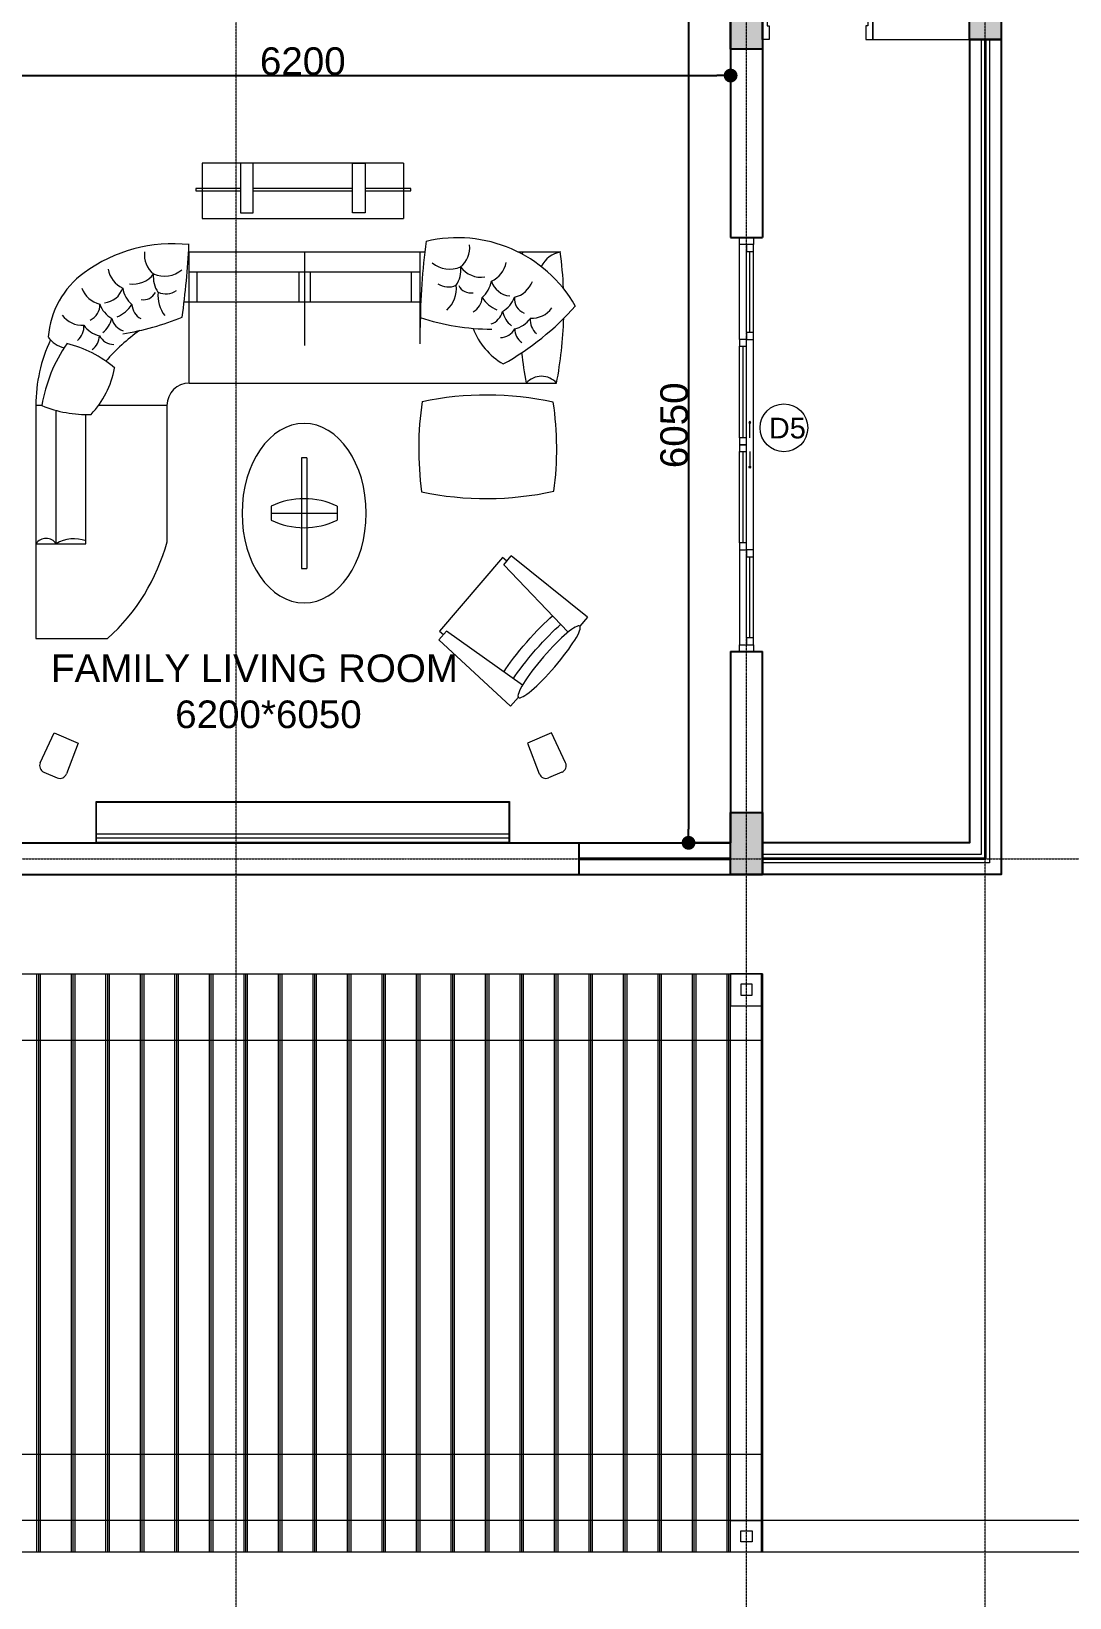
# Model space of a CAD drawing. Header units: millimetres. Extents: x -425671 to 598394, y -194194 to 343585.
# Drawn here: x 51402 to 58926, y 100297 to 111645 of the extents above; entities that cross this region are included whole.
import ezdxf

# ---------------------------------------------------------------- set-up
doc = ezdxf.new("R2010")
doc.units = ezdxf.units.MM
for name, pattern in [('ACAD_ISO10W100', [18, 12, -3, 0, -3]), ('DOT3', [0.06, 0, -0.06]), ('HIDDEN', [9.525, 6.35, -3.175])]:
    doc.linetypes.add(name, pattern=pattern)
for name, color, linetype, lineweight in [('150mm Wall', 250, 'Continuous', 13), ('230mm Wall', 250, 'Continuous', 25), ('Bathroom Door', 250, 'Continuous', 9), ('Centre line', 30, 'Continuous', 9), ('Column', 250, 'Continuous', 25), ('Door', 250, 'Continuous', 15), ('Furniture', 250, 'Continuous', 5), ('Glass', 4, 'Continuous', 5), ('Hidden', 250, 'Continuous', 5), ('Railing', 250, 'Continuous', 9), ('S-DIM', 30, 'Continuous', 13), ('TEXT', 30, 'DOT3', 9)]:
    doc.layers.add(name, color=color, linetype=linetype, lineweight=lineweight)
doc.layers.add('Slab', color=250, linetype='Continuous')
doc.styles.get("Standard").update_dxf_attribs({"font": 'arial.ttf'})
doc.dimstyles.new('ISO-25', dxfattribs={"dimtxt": 200, "dimasz": 180, "dimexe": 1.25, "dimexo": 0.625, "dimtad": 1, "dimtxsty": 'Standard', "dimblk": 'DOT', "dimcen": 2.5, "dimadec": 0, "dimazin": 0, "dimtfac": 1, "dimtmove": 0, "dimatfit": 3, "dimfxl": 0, "dimarcsym": 0})

# ---------------------------------------------------------------- blocks, each defined once
blk = doc.blocks.new('TV Unit')
at = {"layer": 'Furniture', "linetype": 'Continuous'}
for p, q in [((3474260, 840157), (3474560, 840157)), ((3474260, 837162), (3474260, 840157)), ((3474264, 840153), (3474556, 840153)), ((3474264, 837166), (3474264, 840153)), ((3474294, 837166), (3474294, 840153)), ((3474324, 837166), (3474324, 840153)), ((3474556, 840153), (3474556, 837166)), ((3474560, 840157), (3474560, 837162)), ((3474560, 837162), (3474260, 837162)), ((3474556, 837166), (3474264, 837166))]:
    blk.add_line(p, q, dxfattribs=at)
blk = doc.blocks.new('Living Room Fur')
at = {"layer": 'Furniture'}
for p, q in [((3481041, 842089), (3482501, 842089)), ((3481041, 842086), (3481041, 841686)), ((3481411, 842086), (3481319, 842086)), ((3481319, 842086), (3481319, 841727)), ((3481411, 841727), (3481411, 842086)), ((3482130, 841727), (3482130, 842086)), ((3482130, 842086), (3482222, 842086)), ((3482222, 842086), (3482222, 841727)), ((3482501, 842086), (3482501, 841686)), ((3481319, 841902), (3480996, 841902)), ((3480996, 841902), (3480996, 841886)), ((3480996, 841886), (3481319, 841886)), ((3482130, 841902), (3481411, 841902)), ((3481411, 841886), (3482130, 841886)), ((3482554, 841902), (3482222, 841902)), ((3482222, 841886), (3482554, 841886)), ((3482554, 841886), (3482554, 841902)), ((3481319, 841727), (3481411, 841727)), ((3482222, 841727), (3482130, 841727)), ((3481041, 841686), (3482501, 841686)), ((3482621, 841079), (3480911, 841079)), ((3483218, 839228), (3482760, 838696)), ((3483248, 839202), (3483218, 839228)), ((3483227, 839177), (3483281, 839240)), ((3483834, 838797), (3483281, 839240)), ((3483692, 838688), (3483227, 839177)), ((3483834, 838797), (3483777, 838731)), ((3482757, 838633), (3482811, 838696)), ((3482760, 838696), (3482789, 838670)), ((3483361, 838303), (3482811, 838696)), ((3483276, 838151), (3482757, 838633)), ((3483332, 838216), (3483276, 838151)), ((3479867, 837742), (3479968, 837958)), ((3479968, 837958), (3480143, 837883)), ((3480143, 837883), (3480057, 837661)), ((3483573, 837958), (3483399, 837883)), ((3483399, 837883), (3483484, 837661)), ((3483674, 837742), (3483573, 837958)), ((3479893, 837674), (3479991, 837633)), ((3483648, 837674), (3483550, 837633))]:
    blk.add_line(p, q, dxfattribs=at)
for points in [[(3480948, 841443), (3482654, 841443)], [(3480948, 840493), (3480948, 841443)], [(3481784, 840765), (3481784, 841443)], [(3482621, 840777), (3482621, 841443)], [(3483331, 841443), (3483636, 841443)], [(3482621, 841296), (3480948, 841296)], [(3481005, 841079), (3481005, 841296)], [(3481745, 841079), (3481745, 841296)], [(3481827, 841079), (3481827, 841296)], [(3482558, 841079), (3482558, 841296)], [(3480948, 840493), (3483609, 840493)], [(3479836, 840331), (3479836, 838643)], [(3479880, 840331), (3479836, 840331)], [(3479836, 839329), (3480199, 839329), (3480199, 840266)], [(3479983, 839329), (3479983, 840296)], [(3480786, 840331), (3480290, 840331)], [(3480786, 840331), (3480786, 839343)], [(3481760, 839951), (3481760, 839149)], [(3481800, 839951), (3481800, 839149)], [(3481541, 839600), (3481541, 839500)], [(3482019, 839600), (3482019, 839500)], [(3481541, 839550), (3482019, 839550)], [(3479836, 838643), (3480356, 838643)]]:
    blk.add_lwpolyline(points, dxfattribs=at)
at = {"layer": 'Furniture', "color": 33}
for centre, radius, start, end in [((3480829, 840412), 1090, 83.8448, 126.1666), ((3474400, 841834), 6554, 352.4309, 357.0394), ((3487305, 840885), 4684, 172.2097, 179.8643), ((3482890, 840560), 986, 29.8982, 103.2641), ((3480805, 841425), 183, 174.0891, 230.4998), ((3480948, 840331), 1112, 90, 90.2768), ((3486294, 841051), 2958, 172.3833, 172.6784), ((3480704, 841051), 2958, 2.4581, 7.6167), ((3480563, 840775), 640, 126.1666, 175.3397), ((3482255, 842370), 1990, 299.1051, 318.5088), ((3480137, 842854), 2031, 279.2975, 291.973), ((3483133, 842488), 1604, 251.3877, 270.2038), ((3480704, 841051), 2958, 349.1268, 358.2883), ((3480094, 840952), 211, 216.5635, 255.2435), ((3481380, 839755), 1371, 125.2967, 139.1703), ((3483473, 841067), 502, 200.7828, 240.1495), ((3480948, 840331), 1112, 154.696, 180), ((3480965, 840152), 1100, 145.3109, 170.6505), ((3479877, 839995), 805, 48.7931, 76.7791), ((3486294, 841051), 2958, 186.5686, 190.8732), ((3479741, 840729), 678, 316.927, 349.0543), ((3480948, 840331), 162, 90, 180), ((3483099, 838136), 2270, 77.6429, 101.8), ((3480206, 841113), 848, 247.3645, 272.059), ((3484923, 840017), 2313, 171.5119, 187.747), ((3481297, 840017), 2313, 352.3692, 8.3724), ((3483099, 841926), 2270, 258.0911, 282.4648), ((3479395, 839715), 1440, 311.8539, 345.0449), ((3479913, 837720), 50, 154.9962, 246.9711), ((3480011, 837679), 50, 246.9711, 338.9461), ((3483531, 837679), 50, 201.0539, 293.0289), ((3483629, 837720), 50, 293.0289, 25.0038)]:
    blk.add_arc(centre, radius, start, end, dxfattribs=at)
at = {"layer": 'Furniture', "color": 253}
for centre, radius, start, end in [((3482797, 841475), 183, 309.5002, 5.9109), ((3483677, 841245), 202, 101.5319, 152.5591), ((3480540, 841348), 183, 189.6534, 246.0641), ((3480543, 841391), 181, 260.663, 323.8425), ((3480885, 841261), 198, 173.4725, 213.809), ((3480768, 841466), 198, 246.5785, 309.8004), ((3482835, 841516), 198, 230.1996, 293.4215), ((3482717, 841312), 198, 326.191, 6.5275), ((3483060, 841441), 181, 216.1575, 279.337), ((3483063, 841398), 183, 293.9359, 350.3466), ((3480341, 841243), 183, 200.1981, 256.6088), ((3480319, 841227), 153, 274.9389, 342.73), ((3480661, 841212), 198, 189.0368, 229.3733), ((3480778, 841276), 137, 245.5985, 303.9102), ((3482825, 841326), 137, 236.0898, 294.4015), ((3482675, 841177), 208, 311.67, 6.6727), ((3482988, 841246), 100, 207.995, 278.8967), ((3482941, 841263), 198, 310.6267, 350.9632), ((3483283, 841277), 153, 197.27, 265.0611), ((3483262, 841293), 183, 283.3912, 339.8019), ((3480185, 841055), 114, 292.4757, 5.2584), ((3480485, 841132), 198, 199.5815, 239.918), ((3480339, 841184), 228, 292.1176, 327.6716), ((3480657, 841069), 125, 183.0564, 241.1266), ((3480614, 841196), 100, 261.1033, 332.005), ((3480958, 841128), 238, 174.4345, 217.8996), ((3482945, 841119), 125, 298.8734, 356.9436), ((3483263, 841235), 228, 212.3284, 247.8824), ((3483117, 841182), 198, 300.082, 340.4185), ((3483417, 841105), 114, 174.7416, 247.5243), ((3480175, 841094), 183, 216.2452, 272.6559), ((3480209, 841000), 181, 308.4197, 347.5273), ((3480507, 840990), 125, 193.601, 251.6713), ((3483095, 841040), 125, 288.3287, 346.399), ((3483394, 841050), 181, 192.4727, 231.5803), ((3483258, 841077), 198, 284.035, 324.3714), ((3483550, 840951), 132, 175.2845, 229.1413), ((3483427, 841145), 183, 267.3441, 323.7548), ((3480052, 840901), 132, 310.8587, 4.7155), ((3480344, 841027), 198, 215.6286, 255.965), ((3480178, 840834), 118, 304.1006, 0.683), ((3480405, 840897), 125, 209.6481, 267.7183), ((3483197, 840947), 125, 272.2817, 330.3519), ((3483424, 840884), 118, 179.317, 235.8994), ((3483499, 840394), 148, 41.9618, 138.0382), ((3481780, 839100), 851, 88.6536, 91.3464), ((3481780, 839100), 555, 64.4227, 115.5773), ((3481780, 840000), 555, 244.4227, 295.5773), ((3479910, 839279), 88.6, 34.101, 145.899), ((3480112, 839116), 249, 69.454, 121.2069), ((3481780, 840000), 851, 268.6536, 271.3464)]:
    blk.add_arc(centre, radius, start, end, dxfattribs=at)
at = {"layer": 'Furniture', "color": 33, "extrusion": (0, 0, -1)}
for centre, major_axis, ratio in [((3481780, 839550), (0, 650), 0.692308), ((3483555, 838473), (222, 258), 0.159059)]:
    blk.add_ellipse(centre, major_axis=major_axis, ratio=ratio, dxfattribs=at)
for centre, start_param, end_param in [((3483419, 838581), 3.822771, 5.656083), ((3483484, 838525), 3.8581, 5.615488)]:
    blk.add_ellipse(centre, major_axis=(222, 257), ratio=0.125961, start_param=start_param, end_param=end_param, dxfattribs=at)
at = {"layer": 'Railing', "rotation": 90}
blk.add_blockref('TV Unit', (4320429, -2637099), dxfattribs=at)
blk = doc.blocks.new('Sliding door')
at = {"layer": 'Door'}
for p, q in [((29850796, 12200755), (29850108, 12200755)), ((29850846, 12200755), (29851508, 12200755)), ((29850846, 12200730), (29851508, 12200730)), ((29851608, 12200755), (29852271, 12200755)), ((29851608, 12200730), (29852271, 12200730)), ((29852321, 12200755), (29853008, 12200755)), ((29850158, 12200705), (29850746, 12200705)), ((29850158, 12200680), (29850746, 12200680)), ((29850158, 12200655), (29850746, 12200655)), ((29850796, 12200655), (29852321, 12200655)), ((29850846, 12200705), (29851508, 12200705)), ((29851508, 12200680), (29851401, 12200680)), ((29851608, 12200705), (29852271, 12200705)), ((29851608, 12200680), (29851716, 12200680)), ((29852371, 12200705), (29852958, 12200705)), ((29852371, 12200680), (29852958, 12200680)), ((29852371, 12200655), (29852958, 12200655))]:
    blk.add_line(p, q, dxfattribs=at)
for points in [[(29850108, 12200655), (29850058, 12200655), (29850058, 12200755), (29850108, 12200755)], [(29850796, 12200705), (29850846, 12200705), (29850846, 12200755), (29850796, 12200755)], [(29851508, 12200705), (29851558, 12200705), (29851558, 12200755), (29851508, 12200755)], [(29851558, 12200705), (29851608, 12200705), (29851608, 12200755), (29851558, 12200755)], [(29852271, 12200705), (29852321, 12200705), (29852321, 12200755), (29852271, 12200755)], [(29853058, 12200655), (29853008, 12200655), (29853008, 12200755), (29853058, 12200755)], [(29850108, 12200655), (29850158, 12200655), (29850158, 12200705), (29850108, 12200705)], [(29850746, 12200655), (29850796, 12200655), (29850796, 12200705), (29850746, 12200705)], [(29851388, 12200680), (29851401, 12200688), (29851401, 12200673)], [(29851729, 12200680), (29851716, 12200688), (29851716, 12200673)], [(29852321, 12200655), (29852371, 12200655), (29852371, 12200705), (29852321, 12200705)], [(29852958, 12200655), (29853008, 12200655), (29853008, 12200705), (29852958, 12200705)]]:
    blk.add_lwpolyline(points, close=True, dxfattribs=at)
blk = doc.blocks.new('Door1')
at = {"layer": 'Bathroom Door'}
for p, q in [((1900.586, 444.886), (1899.856, 444.886)), ((1900.586, 444.846), (1899.857, 444.846))]:
    blk.add_line(p, q, dxfattribs=at)
for points in [[(1900.736, 444.921), (1900.586, 444.921), (1900.586, 444.886), (1900.636, 444.886), (1900.636, 444.871), (1900.736, 444.871), (1900.736, 444.921)], [(1900.586, 444.886), (1900.586, 444.846)], [(1900.736, 444.121), (1900.586, 444.121), (1900.586, 444.156), (1900.636, 444.156), (1900.636, 444.171), (1900.736, 444.171), (1900.736, 444.121)]]:
    blk.add_lwpolyline(points, dxfattribs=at)
at = {"layer": 'Bathroom Door', "linetype": 'HIDDEN', "ltscale": 20}
blk.add_arc((1900.586, 444.886), 0.73, 180, 270, dxfattribs=at)
blk = doc.blocks.new('_Dot')
at = {"color": 0, "linetype": 'ByBlock', "lineweight": -2}
blk.add_line((-0.5, 0), (-1, 0), dxfattribs=at)
at = {"color": 0, "linetype": 'ByBlock', "const_width": 0.5}
blk.add_lwpolyline([(-0.25, 0, 1), (0.25, 0, 1)], format="xyb", close=True, dxfattribs=at)
blk = doc.blocks.new('*D222')
at = {"layer": 'Defpoints', "color": 0, "transparency": 16777216}
for p in [(56469, 111816), (56164, 105766), (56469, 105766)]:
    blk.add_point(p, dxfattribs=at)
at = {"layer": 'S-DIM', "color": 0, "lineweight": -2, "transparency": 16777216}
for p, q in [((56468, 111816), (56162, 111816)), ((56164, 111716), (56164, 105866)), ((56468, 105766), (56162, 105766))]:
    blk.add_line(p, q, dxfattribs=at)
at = {"layer": 'S-DIM', "color": 0, "lineweight": -2, "transparency": 16777216, "xscale": 100, "yscale": 100, "zscale": 100}
for p, rotation in [((56164, 111816), 90), ((56164, 105766), 270)]:
    blk.add_blockref('_Dot', p, dxfattribs=dict(at, rotation=rotation))
at = {"layer": 'S-DIM', "color": 0, "transparency": 16777216, "insert": (56061, 108791), "char_height": 200, "attachment_point": 5, "rotation": 90}
blk.add_mtext('6050', dxfattribs=at)
blk = doc.blocks.new('*D223')
at = {"layer": 'Defpoints', "color": 0, "transparency": 16777216}
for p in [(50269, 111816), (56469, 111816), (56469, 111325)]:
    blk.add_point(p, dxfattribs=at)
at = {"layer": 'S-DIM', "color": 0, "lineweight": -2, "transparency": 16777216}
for p, q in [((50269, 111815), (50269, 111324)), ((56469, 111815), (56469, 111324)), ((50369, 111325), (56369, 111325))]:
    blk.add_line(p, q, dxfattribs=at)
at = {"layer": 'S-DIM', "color": 0, "lineweight": -2, "transparency": 16777216, "xscale": 100, "yscale": 100, "zscale": 100, "rotation": 180}
blk.add_blockref('_Dot', (50269, 111325), dxfattribs=at)
at = {"layer": 'S-DIM', "color": 0, "lineweight": -2, "transparency": 16777216, "xscale": 100, "yscale": 100, "zscale": 100}
blk.add_blockref('_Dot', (56469, 111325), dxfattribs=at)
at = {"layer": 'S-DIM', "color": 0, "transparency": 16777216, "insert": (53369, 111428), "char_height": 200, "attachment_point": 5}
blk.add_mtext('6200', dxfattribs=at)
blk = doc.blocks.new('d5')
at = {"layer": 'TEXT', "linetype": 'Continuous'}
blk.add_circle((543698, -501410), 173, dxfattribs=at)
at = {"layer": 'TEXT', "linetype": 'Continuous', "insert": (543589, -501337), "char_height": 150, "attachment_point": 1}
blk.add_mtext_dynamic_manual_height_columns('D5', width=1729.98, gutter_width=12.5, heights=[0], dxfattribs=at)

msp = doc.modelspace()

# ---------------------------------------------------------------- hatches: boundary and pattern name
at = {"layer": 'Column', "transparency": 33554687}
h = msp.add_hatch(color=256, dxfattribs=at)
h.dxf.hatch_style = 1
h.paths.add_polyline_path([(56469.03, 105535.995), (56699.03, 105535.995), (56699.03, 105985.995), (56469.03, 105985.995)])
h.paths.add_polyline_path([(50039.03, 105535.995), (50269.03, 105535.995), (50269.03, 105985.995), (50039.03, 105985.995)])
h.paths.add_polyline_path([(45614.03, 105535.995), (45844.03, 105535.995), (45844.03, 105985.995), (45614.03, 105985.995)])
h.paths.add_polyline_path([(45614.03, 111366.016), (45844.03, 111366.016), (45844.03, 111816.016), (45614.03, 111816.016)])
h.paths.add_polyline_path([(49819.03, 111586.016), (50269.03, 111586.016), (50269.03, 111816.016), (49819.03, 111816.016)])
h.paths.add_polyline_path([(56699.03, 111966.016), (56469.03, 111966.016), (56469.03, 111516.016), (56699.03, 111516.016)])
h.paths.add_polyline_path([(58199.03, 111586.016), (58429.03, 111586.016), (58429.03, 111816.016), (58199.03, 111816.016)])
h.paths.add_polyline_path([(58199.03, 114626.016), (58429.03, 114626.016), (58429.03, 114856.016), (58199.03, 114856.016)])
h.paths.add_polyline_path([(56699.03, 114626.016), (56699.03, 114856.016), (56249.03, 114856.016), (56249.03, 114626.016)])
h.paths.add_polyline_path([(53219.03, 114626.016), (53219.03, 114856.016), (52769.03, 114856.016), (52769.03, 114626.016)])
h.paths.add_polyline_path([(50269.03, 114626.016), (50269.03, 114856.016), (49819.03, 114856.016), (49819.03, 114626.016)])
h.paths.add_polyline_path([(46959.03, 114856.016), (46959.03, 114626.016), (47409.03, 114626.016), (47409.03, 114856.016)])
h.paths.add_polyline_path([(44109.03, 117696.016), (44339.03, 117696.016), (44339.03, 117926.016), (44109.03, 117926.016)])
h.paths.add_polyline_path([(47189.03, 117696.016), (47189.03, 117926.016), (46959.03, 117926.016), (46959.03, 117696.016)])
h.paths.add_polyline_path([(52999.03, 119626.016), (52999.03, 119856.016), (52549.03, 119856.016), (52549.03, 119626.016)])
h.paths.add_polyline_path([(56249.03, 119856.016), (56249.03, 119626.016), (56699.03, 119626.016), (56699.03, 119856.016)])
h.paths.add_polyline_path([(46959.03, 119626.016), (47189.03, 119626.016), (47189.03, 119856.016), (46959.03, 119856.016)])
h.paths.add_polyline_path([(44339.03, 119626.016), (44339.03, 119856.016), (44109.03, 119856.016), (44109.03, 119626.016)])
h.paths.add_polyline_path([(44109.03, 123176.016), (44339.03, 123176.016), (44339.03, 123626.016), (44109.03, 123626.016)])
h.paths.add_polyline_path([(47409.03, 123396.016), (47409.03, 123626.016), (46959.03, 123626.016), (46959.03, 123396.016)])
h.paths.add_polyline_path([(52999.03, 123396.016), (52999.03, 123626.016), (52549.03, 123626.016), (52549.03, 123396.016)])
h.paths.add_polyline_path([(56249.03, 123396.016), (56699.03, 123396.016), (56699.03, 123626.016), (56249.03, 123626.016)])
at = {"layer": 'Hidden', "transparency": 33554585}
h = msp.add_hatch(dxfattribs=at)
h.set_pattern_fill('JIS_RC_10', color=256, scale=25, angle=45)
h.set_pattern_definition([(90, (-4774807.05, -1898535.87), (-250, 0), []), (90, (-4774794.24, -1898523.06), (-250, 0), []), (90, (-4774781.42, -1898510.24), (-250, 0), [])])
h.paths.add_polyline_path([(56699.03, 100626.016), (56699.03, 104816.016), (50039.03, 104816.016), (50039.03, 100626.016)])

# ---------------------------------------------------------------- linework, layer by layer
at = {"layer": '150mm Wall'}
for p, q in [((57499.03, 111736.016), (57499.03, 111586.016)), ((57499.03, 111586.016), (58199.03, 111586.016))]:
    msp.add_line(p, q, dxfattribs=at)
at = {"layer": '230mm Wall'}
for p, q in [((56699.03, 111586.016), (56699.03, 110151.016)), ((58199.03, 111586.016), (58429.03, 111586.016)), ((56469.03, 111516.016), (56469.03, 110151.016)), ((56469.03, 110151.016), (56699.03, 110151.016)), ((56469.03, 107150.995), (56469.03, 105766.016)), ((56469.03, 107150.995), (56699.03, 107150.995)), ((56699.03, 105536.016), (56699.03, 107150.995)), ((55369.03, 105766.016), (55369.03, 105536.016)), ((50039.03, 105536.016), (56699.03, 105536.016))]:
    msp.add_line(p, q, dxfattribs=at)
at = {"layer": '230mm Wall', "linetype": 'Continuous', "ltscale": 5, "transparency": 33554687}
msp.add_line((50269.03, 105766.016), (56469.03, 105766.016), dxfattribs=at)
at = {"layer": 'Centre line', "linetype": 'ACAD_ISO10W100', "ltscale": 0.6}
for p, q in [((52886.511, 97626.016), (52886.538, 129626.016)), ((56584.023, 97626.016), (56584.05, 129626.016)), ((58314.015, 97626.016), (58314.042, 129626.016)), ((37039.03, 105651.005), (63039.03, 105651.005))]:
    msp.add_line(p, q, dxfattribs=at)
at = {"layer": 'Column'}
for points in [[(56469.03, 111966.016), (56699.03, 111966.016), (56699.03, 111516.016), (56469.03, 111516.016)], [(58199.03, 111816.016), (58429.03, 111816.016), (58429.03, 111586.016), (58199.03, 111586.016)], [(56469.03, 105985.995), (56699.03, 105985.995), (56699.03, 105535.995), (56469.03, 105535.995)]]:
    msp.add_lwpolyline(points, close=True, dxfattribs=at)
at = {"layer": 'Glass'}
for p, q in [((55369.03, 105656.016), (56469.03, 105656.016)), ((55369.03, 105646.016), (56469.03, 105646.016))]:
    msp.add_line(p, q, dxfattribs=at)
for points in [[(58309.03, 111586.016), (58309.03, 105655.995), (56699.03, 105655.995)], [(58319.03, 111586.016), (58319.03, 105645.995), (56699.03, 105645.995)]]:
    msp.add_lwpolyline(points, dxfattribs=at)
at = {"layer": 'Hidden'}
for p, q in [((48594.03, 104336.016), (56699.03, 104336.016)), ((56699.03, 104336.016), (56699.03, 101336.016)), ((38039.03, 101336.016), (56699.03, 101336.016))]:
    msp.add_line(p, q, dxfattribs=at)
for points in [[(40039.03, 104586.016), (40039.03, 126626.016), (60039.03, 126626.016), (60039.03, 100626.016), (40039.03, 100626.016), (40039.03, 101086.016)], [(40269.03, 104586.016), (40269.03, 126396.016), (59809.03, 126396.016), (59809.03, 100856.016), (40269.03, 100856.016), (40269.03, 101086.016)]]:
    msp.add_lwpolyline(points, dxfattribs=at)
at = {"layer": 'Hidden', "linetype": 'Continuous', "ltscale": 20}
msp.add_lwpolyline([(50039.03, 104816.016), (56699.03, 104816.016), (56699.03, 100626.016), (50039.03, 100626.016)], close=True, dxfattribs=at)
at = {"layer": 'Hidden'}
for points in [[(56469.03, 104586.016), (56699.03, 104586.016), (56699.03, 104816.016), (56469.03, 104816.016)], [(56469.03, 100856.016), (56699.03, 100856.016), (56699.03, 100626.016), (56469.03, 100626.016)]]:
    msp.add_lwpolyline(points, close=True, dxfattribs=at)
at = {"layer": 'Hidden', "color": 251, "true_color": 0x636466}
for points in [[(56544.03, 104661.016), (56624.03, 104661.016), (56624.03, 104741.016), (56544.03, 104741.016)], [(56544.03, 100781.016), (56624.03, 100781.016), (56624.03, 100701.016), (56544.03, 100701.016)]]:
    msp.add_lwpolyline(points, close=True, dxfattribs=at)
at = {"layer": 'Railing'}
for points in [[(58344.03, 111586.016), (58344.03, 105620.995), (56699.03, 105620.995)], [(58284.03, 111586.016), (58284.03, 105680.995), (56699.03, 105680.995)]]:
    msp.add_lwpolyline(points, dxfattribs=at)
at = {"layer": 'Slab', "ltscale": 0.2}
for points in [[(58429.03, 111586.016), (58429.03, 105535.995), (56699.03, 105535.995)], [(58199.03, 111586.016), (58199.03, 105765.995), (56699.03, 105765.995)]]:
    msp.add_lwpolyline(points, dxfattribs=at)

# ---------------------------------------------------------------- block references
at = {"layer": 'Bathroom Door', "xscale": -1000, "yscale": 1000, "zscale": 1000, "rotation": 89.99999999979985}
msp.add_blockref('Door1', (501619.76, 2012321.656), dxfattribs=at)
at = {"layer": 'Door', "rotation": 89.99999999540151}
msp.add_blockref('Sliding door', (12257289.113, -29742907.404), dxfattribs=at)
at = {"layer": 'Railing'}
msp.add_blockref('Living Room Fur', (-3428401.054, -731395.806), dxfattribs=at)
at = {"layer": 'TEXT', "linetype": 'Continuous'}
msp.add_blockref('d5', (-486843.052, 610182.963), dxfattribs=at)

# ---------------------------------------------------------------- texts
at = {"layer": 'TEXT', "linetype": 'Continuous', "insert": (51351.365, 107130.599), "char_height": 200, "attachment_point": 1}
msp.add_mtext_dynamic_manual_height_columns('\\pi192.96863;FAMILY LIVING ROOM\\P\\pi860.09005;   6200*6050', width=3291.53072, gutter_width=0, heights=[839.292], dxfattribs=at)

# ---------------------------------------------------------------- dimensions: what is measured, and where the dimension line sits
at = {"layer": 'S-DIM'}
dim = msp.add_linear_dim(base=(56469.03, 111325.06), p1=(50269.03, 111816.016), p2=(56469.03, 111816.016), dimstyle='ISO-25', override={"dimasz": 100}, dxfattribs=at)
dim.commit()
dim.dimension.update_dxf_attribs({"geometry": '*D223', "text_midpoint": (53369.03, 111427.8)})
dim = msp.add_linear_dim(base=(56163.605, 105766.016), p1=(56469.03, 111816.016), p2=(56469.03, 105766.016), angle=90, dimstyle='ISO-25', override={"dimasz": 100}, dxfattribs=at)
dim.commit()
dim.dimension.update_dxf_attribs({"geometry": '*D222', "text_midpoint": (56060.865, 108791.016)})

doc.saveas('drawing.dxf')
